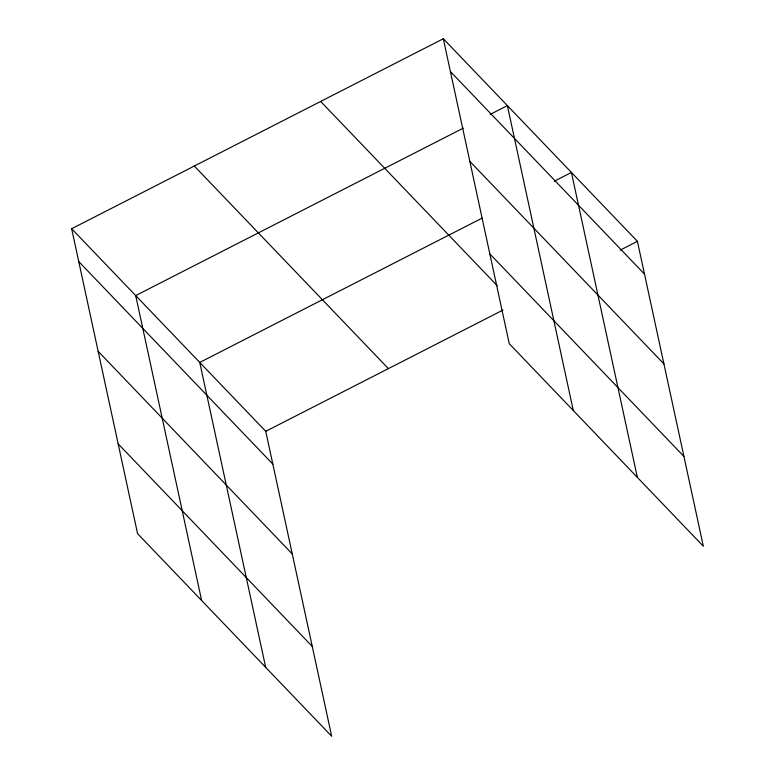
<?xml version="1.0" encoding="UTF-8"?>
<svg xmlns="http://www.w3.org/2000/svg" width="775" height="775" viewBox="0 0 775 775"><rect width="100%" height="100%" fill="white"/><g stroke="black" fill="none" stroke-linecap="round" stroke-linejoin="round"><path stroke-width="1.16" d="M71.649 228.732L265.748 431.317L331.681 736.25L137.582 533.665L71.649 228.732L443.319 38.75L637.418 241.335L703.351 546.268L509.252 343.683L443.319 38.75M463.266 128.146L135.703 295.585L201.636 600.518M490.158 114.4L507.373 105.603L573.306 410.537M482.127 218.104L199.756 362.438L265.689 667.372M554.212 181.253L571.427 172.457L637.36 477.39M265.748 431.317L502.985 310.048M620.203 250.131L637.418 241.335M450.411 71.562L644.509 274.137M469.824 161.355L663.933 363.94M489.829 253.88L683.938 456.465M320.666 101.448L497.23 285.713M194.302 166.034L388.401 368.619M78.74 261.543L272.848 464.118M98.163 351.337L292.262 553.922M118.168 443.862L312.267 646.447"/></g></svg>
